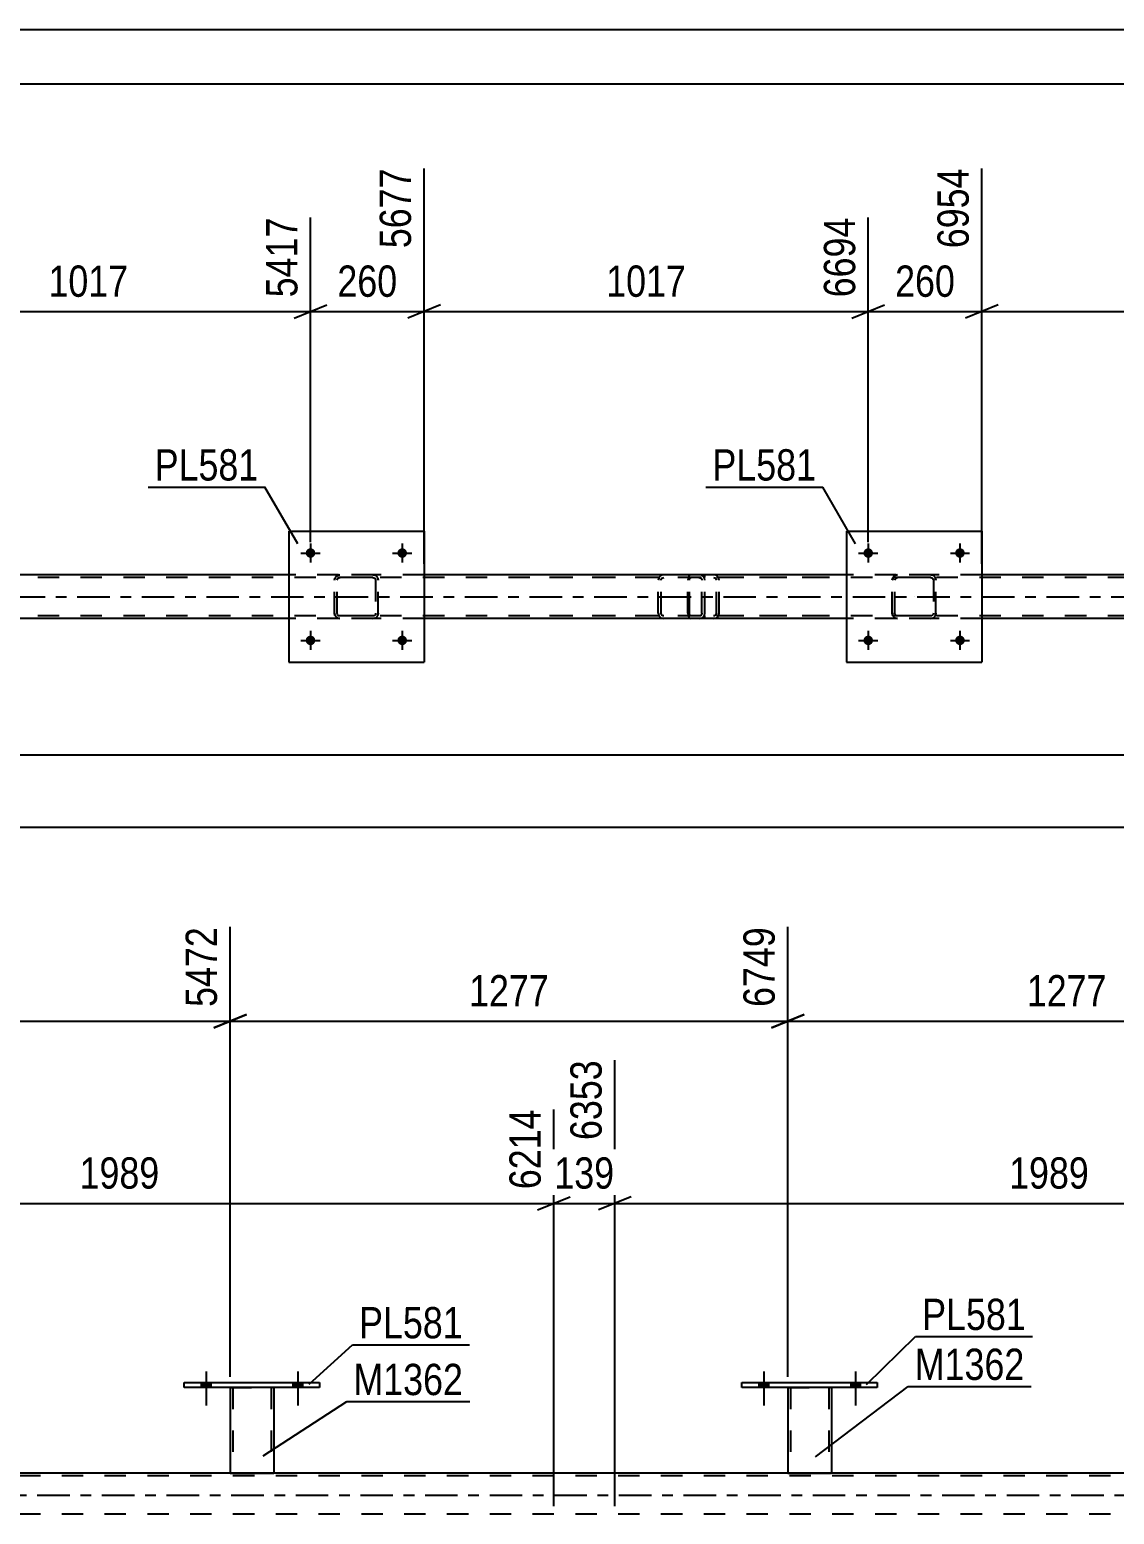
# Model space of a CAD drawing. Header units: millimetres. Extents: x 0 to 841, y 0 to 594.
# Drawn here: x 304.1 to 403.4, y 458 to 594 of the extents above; entities that cross this region are included whole.
import ezdxf

# ---------------------------------------------------------------- set-up
doc = ezdxf.new("R2010")
doc.units = ezdxf.units.MM
doc.linetypes.add('DXK_LINE_DOT2', pattern=[3.9198, 1.9599, -1.9599])
doc.linetypes.add('DXK_LINE_DOT3', pattern=[5.9187, 2.979, -0.9799, 0.9799, -0.9799])
doc.styles.add('Arial Narrow', font='ARIALN.TTF', dxfattribs={"height": 0.2})

# ---------------------------------------------------------------- blocks, each defined once
blk = doc.blocks.new('Unknown-318894934-1133')
at = {"color": 5, "linetype": 'Continuous'}
for p, q in [((841, 594), (0, 594)), ((836, 589), (5, 589))]:
    blk.add_line(p, q, dxfattribs=at)
blk = doc.blocks.new('Part-318894934-4934 - 4832')
at = {"color": 2, "linetype": 'Continuous'}
for p, q in [((327.82, 548.07), (327.82, 536.07)), ((327.82, 548.07), (340.22, 548.07)), ((340.22, 548.07), (340.22, 536.07)), ((327.82, 536.07), (340.22, 536.07))]:
    blk.add_line(p, q, dxfattribs=at)
blk = doc.blocks.new('Part-318894934-4851 - 4832')
at = {"color": 7, "linetype": 'DXK_LINE_DOT2'}
for p, q in [((365.42, 544.07), (350.43, 544.07)), ((362.18, 544.07), (361.99, 544.03)), ((365.61, 544.03), (365.42, 544.07)), ((365.42, 543.83), (350.43, 543.83)), ((361.71, 543.77), (361.67, 543.59)), ((361.67, 540.55), (361.67, 543.59)), ((361.93, 543.59), (361.94, 543.68)), ((361.93, 540.55), (361.93, 543.59)), ((361.94, 543.68), (362, 543.76)), ((362, 543.76), (362.08, 543.81)), ((362.08, 543.81), (362.18, 543.83)), ((365.42, 543.83), (365.51, 543.81)), ((365.51, 543.81), (365.6, 543.76)), ((365.6, 543.76), (365.65, 543.68)), ((365.65, 543.68), (365.67, 543.59)), ((365.67, 540.55), (365.67, 543.59)), ((365.93, 543.59), (365.89, 543.77)), ((365.93, 540.55), (365.93, 543.59)), ((365.42, 540.31), (350.43, 540.31)), ((365.42, 540.07), (350.43, 540.07)), ((361.67, 540.55), (361.71, 540.36)), ((361.94, 540.46), (361.93, 540.55)), ((362, 540.38), (361.94, 540.46)), ((361.99, 540.1), (362.18, 540.07)), ((362.08, 540.33), (362, 540.38)), ((362.18, 540.31), (362.08, 540.33)), ((365.51, 540.33), (365.42, 540.31)), ((365.42, 540.07), (365.61, 540.1)), ((365.6, 540.38), (365.51, 540.33)), ((365.65, 540.46), (365.6, 540.38)), ((365.67, 540.55), (365.65, 540.46)), ((365.89, 540.36), (365.93, 540.55))]:
    blk.add_line(p, q, dxfattribs=at)
for centre, start, end in [((362.16, 543.57), 110.7583, 155.68), ((365.44, 543.57), 24.32, 69.2417), ((362.16, 540.57), 204.32, 249.2417), ((365.44, 540.57), 290.7583, 335.68)]:
    blk.add_arc(centre, 0.496, start, end, dxfattribs=at)
blk = doc.blocks.new('Bolt-318894934-4976 - 4832')
at = {"linetype": 'Continuous'}
for points in [[(330.26, 546.07, -1), (329.38, 546.07, -1)], [(338.66, 546.07, -1), (337.78, 546.07, -1)]]:
    blk.add_hatch(color=1, dxfattribs=at).paths.add_polyline_path(points)
at = {"color": 1, "linetype": 'Continuous'}
for p, q in [((329.82, 546.95), (329.82, 545.19)), ((338.22, 546.95), (338.22, 545.19)), ((328.94, 546.07), (330.7, 546.07)), ((337.34, 546.07), (339.1, 546.07))]:
    blk.add_line(p, q, dxfattribs=at)
blk = doc.blocks.new('Part-318894934-4864 - 4832')
at = {"color": 7, "linetype": 'DXK_LINE_DOT2'}
for p, q in [((364.46, 543.93), (364.4, 543.77)), ((364.55, 544.03), (364.46, 543.93)), ((364.65, 544.07), (364.55, 544.03)), ((376.81, 544.07), (364.65, 544.07)), ((365.93, 543.83), (365.93, 544.07)), ((366.93, 544.03), (366.74, 544.07)), ((364.4, 543.77), (364.38, 543.59)), ((364.38, 540.55), (364.38, 543.59)), ((364.52, 543.59), (364.53, 543.68)), ((364.52, 540.55), (364.52, 543.59)), ((364.53, 543.68), (364.55, 543.76)), ((364.55, 543.76), (364.6, 543.81)), ((364.6, 543.81), (364.65, 543.83)), ((376.81, 543.83), (364.65, 543.83)), ((366.74, 543.83), (366.84, 543.81)), ((366.84, 543.81), (366.92, 543.76)), ((366.92, 543.76), (366.97, 543.68)), ((366.97, 543.68), (366.99, 543.59)), ((366.99, 540.55), (366.99, 543.59)), ((367.24, 543.59), (367.21, 543.77)), ((367.24, 540.55), (367.24, 543.59)), ((364.38, 540.55), (364.4, 540.36)), ((364.4, 540.36), (364.46, 540.21)), ((364.46, 540.21), (364.55, 540.1)), ((364.53, 540.46), (364.52, 540.55)), ((364.55, 540.38), (364.53, 540.46)), ((364.6, 540.33), (364.55, 540.38)), ((364.55, 540.1), (364.65, 540.07)), ((364.65, 540.31), (364.6, 540.33)), ((376.81, 540.31), (364.65, 540.31)), ((376.81, 540.07), (364.65, 540.07)), ((365.93, 540.1), (365.93, 540.31)), ((365.93, 540.07), (365.93, 540.1)), ((366.84, 540.33), (366.74, 540.31)), ((366.74, 540.07), (366.93, 540.1)), ((366.92, 540.38), (366.84, 540.33)), ((366.97, 540.46), (366.92, 540.38)), ((366.99, 540.55), (366.97, 540.46)), ((367.21, 540.36), (367.24, 540.55))]:
    blk.add_line(p, q, dxfattribs=at)
for centre, start, end in [((366.76, 543.57), 23.8494, 68.8059), ((366.76, 540.56), 291.1941, 336.1506)]:
    blk.add_arc(centre, 0.492, start, end, dxfattribs=at)
blk = doc.blocks.new('Part-318894934-4929 - 4832')
at = {"color": 7, "linetype": 'DXK_LINE_DOT2'}
for p, q in [((332.32, 544.03), (332.5, 544.07)), ((332.5, 544.07), (332.32, 544.03)), ((335.54, 544.07), (332.5, 544.07)), ((335.54, 544.07), (335.72, 544.03)), ((335.72, 544.03), (335.54, 544.07)), ((332.02, 543.59), (332.06, 543.77)), ((332.06, 543.77), (332.02, 543.59)), ((332.02, 540.55), (332.02, 543.59)), ((332.26, 543.59), (332.28, 543.68)), ((332.26, 540.55), (332.26, 543.59)), ((332.28, 543.68), (332.33, 543.76)), ((332.33, 543.76), (332.41, 543.81)), ((332.41, 543.81), (332.5, 543.83)), ((335.54, 543.83), (332.5, 543.83)), ((335.54, 543.83), (335.63, 543.81)), ((335.63, 543.81), (335.71, 543.76)), ((335.71, 543.76), (335.76, 543.68)), ((335.76, 543.68), (335.78, 543.59)), ((335.78, 543.59), (335.78, 540.55)), ((335.98, 543.77), (336.02, 543.59)), ((336.02, 543.59), (335.98, 543.77)), ((336.02, 540.55), (336.02, 543.59)), ((332.06, 540.36), (332.02, 540.55)), ((332.02, 540.55), (332.06, 540.36)), ((332.28, 540.45), (332.26, 540.55)), ((332.33, 540.38), (332.28, 540.45)), ((332.5, 540.07), (332.32, 540.1)), ((332.32, 540.1), (332.5, 540.07)), ((332.41, 540.32), (332.33, 540.38)), ((332.5, 540.31), (332.41, 540.32)), ((335.54, 540.31), (332.5, 540.31)), ((335.54, 540.07), (332.5, 540.07)), ((335.63, 540.32), (335.54, 540.31)), ((335.72, 540.1), (335.54, 540.07)), ((335.54, 540.07), (335.72, 540.1)), ((335.71, 540.38), (335.63, 540.32)), ((335.76, 540.45), (335.71, 540.38)), ((335.78, 540.55), (335.76, 540.45)), ((336.02, 540.55), (335.98, 540.36)), ((335.98, 540.36), (336.02, 540.55))]:
    blk.add_line(p, q, dxfattribs=at)
at = {"color": 7, "linetype": 'DXK_LINE_DOT3'}
blk.add_line((334.02, 542.07), (334.02, 542.07), dxfattribs=at)
at = {"color": 7, "linetype": 'DXK_LINE_DOT2'}
for centre, start, end in [((332.5, 543.59), 112.5, 157.5), ((332.5, 543.59), 112.5, 157.5), ((335.54, 543.59), 22.5, 67.5), ((335.54, 543.59), 22.5, 67.5), ((332.5, 540.55), 202.5, 247.5), ((332.5, 540.55), 202.5, 247.5), ((335.54, 540.55), 292.5, 337.5), ((335.54, 540.55), 292.5, 337.5)]:
    blk.add_arc(centre, 0.48, start, end, dxfattribs=at)
blk = doc.blocks.new('Part-318894934-4881 - 4832')
at = {"color": 7, "linetype": 'DXK_LINE_DOT2'}
for p, q in [((383.4, 544.03), (383.58, 544.07)), ((383.58, 544.07), (383.4, 544.03)), ((386.62, 544.07), (383.58, 544.07)), ((386.62, 544.07), (386.8, 544.03)), ((386.8, 544.03), (386.62, 544.07)), ((383.1, 543.59), (383.14, 543.77)), ((383.14, 543.77), (383.1, 543.59)), ((383.1, 540.55), (383.1, 543.59)), ((383.34, 543.59), (383.36, 543.68)), ((383.34, 540.55), (383.34, 543.59)), ((383.36, 543.68), (383.41, 543.76)), ((383.41, 543.76), (383.49, 543.81)), ((383.49, 543.81), (383.58, 543.83)), ((386.62, 543.83), (383.58, 543.83)), ((386.62, 543.83), (386.71, 543.81)), ((386.71, 543.81), (386.79, 543.76)), ((386.79, 543.76), (386.84, 543.68)), ((386.84, 543.68), (386.86, 543.59)), ((386.86, 543.59), (386.86, 540.55)), ((387.06, 543.77), (387.1, 543.59)), ((387.1, 543.59), (387.06, 543.77)), ((387.1, 540.55), (387.1, 543.59)), ((383.14, 540.36), (383.1, 540.55)), ((383.1, 540.55), (383.14, 540.36)), ((383.36, 540.45), (383.34, 540.55)), ((383.41, 540.38), (383.36, 540.45)), ((383.58, 540.07), (383.4, 540.1)), ((383.4, 540.1), (383.58, 540.07)), ((383.49, 540.32), (383.41, 540.38)), ((383.58, 540.31), (383.49, 540.32)), ((386.62, 540.31), (383.58, 540.31)), ((386.62, 540.07), (383.58, 540.07)), ((386.71, 540.32), (386.62, 540.31)), ((386.8, 540.1), (386.62, 540.07)), ((386.62, 540.07), (386.8, 540.1)), ((386.79, 540.38), (386.71, 540.32)), ((386.84, 540.45), (386.79, 540.38)), ((386.86, 540.55), (386.84, 540.45)), ((387.1, 540.55), (387.06, 540.36)), ((387.06, 540.36), (387.1, 540.55))]:
    blk.add_line(p, q, dxfattribs=at)
at = {"color": 7, "linetype": 'DXK_LINE_DOT3'}
blk.add_line((385.1, 542.07), (385.1, 542.07), dxfattribs=at)
at = {"color": 7, "linetype": 'DXK_LINE_DOT2'}
for centre, start, end in [((383.58, 543.59), 112.5, 157.5), ((383.58, 543.59), 112.5, 157.5), ((386.62, 543.59), 22.5, 67.5), ((386.62, 543.59), 22.5, 67.5), ((383.58, 540.55), 202.5, 247.5), ((383.58, 540.55), 202.5, 247.5), ((386.62, 540.55), 292.5, 337.5), ((386.62, 540.55), 292.5, 337.5)]:
    blk.add_arc(centre, 0.48, start, end, dxfattribs=at)
blk = doc.blocks.new('Part-318894934-4886 - 4832')
at = {"color": 2, "linetype": 'Continuous'}
for p, q in [((378.9, 548.07), (378.9, 536.07)), ((378.9, 548.07), (391.3, 548.07)), ((391.3, 548.07), (391.3, 536.07)), ((378.9, 536.07), (391.3, 536.07))]:
    blk.add_line(p, q, dxfattribs=at)
blk = doc.blocks.new('Bolt-318894934-4959 - 4832')
at = {"linetype": 'Continuous'}
for points in [[(381.34, 538.07, -1), (380.46, 538.07, -1)], [(389.74, 538.07, -1), (388.86, 538.07, -1)]]:
    blk.add_hatch(color=1, dxfattribs=at).paths.add_polyline_path(points)
at = {"color": 1, "linetype": 'Continuous'}
for p, q in [((380.9, 538.95), (380.9, 537.19)), ((389.3, 538.95), (389.3, 537.19)), ((380.02, 538.07), (381.78, 538.07)), ((388.42, 538.07), (390.18, 538.07))]:
    blk.add_line(p, q, dxfattribs=at)
blk = doc.blocks.new('Bolt-318894934-4960 - 4832')
at = {"linetype": 'Continuous'}
for points in [[(381.34, 546.07, -1), (380.46, 546.07, -1)], [(389.74, 546.07, -1), (388.86, 546.07, -1)]]:
    blk.add_hatch(color=1, dxfattribs=at).paths.add_polyline_path(points)
at = {"color": 1, "linetype": 'Continuous'}
for p, q in [((380.9, 546.95), (380.9, 545.19)), ((389.3, 546.95), (389.3, 545.19)), ((380.02, 546.07), (381.78, 546.07)), ((388.42, 546.07), (390.18, 546.07))]:
    blk.add_line(p, q, dxfattribs=at)
blk = doc.blocks.new('Bolt-318894934-4975 - 4832')
at = {"linetype": 'Continuous'}
for points in [[(330.26, 538.07, -1), (329.38, 538.07, -1)], [(338.66, 538.07, -1), (337.78, 538.07, -1)]]:
    blk.add_hatch(color=1, dxfattribs=at).paths.add_polyline_path(points)
at = {"color": 1, "linetype": 'Continuous'}
for p, q in [((329.82, 538.95), (329.82, 537.19)), ((338.22, 538.95), (338.22, 537.19)), ((328.94, 538.07), (330.7, 538.07)), ((337.34, 538.07), (339.1, 538.07))]:
    blk.add_line(p, q, dxfattribs=at)
blk = doc.blocks.new('Part-318894934-5010 - 4832')
at = {"color": 2, "linetype": 'Continuous'}
for p, q in [((327.82, 544.07), (289.14, 544.07)), ((378.9, 544.07), (340.22, 544.07)), ((429.98, 544.07), (391.3, 544.07)), ((327.82, 540.07), (289.14, 540.07)), ((378.9, 540.07), (340.22, 540.07)), ((429.98, 540.07), (391.3, 540.07))]:
    blk.add_line(p, q, dxfattribs=at)
at = {"color": 7, "linetype": 'DXK_LINE_DOT2'}
for p, q in [((340.22, 544.07), (327.82, 544.07)), ((391.3, 544.07), (378.9, 544.07)), ((714.46, 543.83), (113.13, 543.83)), ((714.46, 540.31), (113.13, 540.31)), ((340.22, 540.07), (327.82, 540.07)), ((391.3, 540.07), (378.9, 540.07))]:
    blk.add_line(p, q, dxfattribs=at)
at = {"color": 7, "linetype": 'DXK_LINE_DOT3'}
blk.add_line((113.13, 542.07), (714.46, 542.07), dxfattribs=at)
blk = doc.blocks.new('Part-318894934-3314 - 3252')
at = {"color": 2, "linetype": 'Continuous'}
for p, q in [((369.33, 470.11), (381.73, 470.11)), ((369.33, 469.63), (369.33, 470.11)), ((381.73, 469.63), (369.33, 469.63)), ((381.73, 470.11), (381.73, 469.63))]:
    blk.add_line(p, q, dxfattribs=at)
blk = doc.blocks.new('Part-318894934-3319 - 3252')
at = {"color": 2, "linetype": 'Continuous'}
for p, q in [((373.53, 469.63), (373.53, 461.79)), ((377.53, 469.63), (377.53, 461.79)), ((373.53, 461.79), (377.53, 461.79))]:
    blk.add_line(p, q, dxfattribs=at)
at = {"color": 7, "linetype": 'DXK_LINE_DOT2'}
for p, q in [((373.53, 469.63), (377.53, 469.63)), ((373.53, 469.63), (373.53, 469.63)), ((373.53, 469.63), (373.53, 469.63)), ((373.77, 469.63), (373.77, 461.79)), ((377.29, 469.63), (377.29, 461.79)), ((377.53, 469.63), (377.53, 469.63)), ((377.53, 469.63), (377.53, 469.63)), ((377.28, 461.79), (377.24, 461.79)), ((377.24, 461.79), (377.28, 461.79)), ((377.29, 461.79), (377.28, 461.79)), ((377.28, 461.79), (377.29, 461.79))]:
    blk.add_line(p, q, dxfattribs=at)
blk = doc.blocks.new('Part-318894934-3419 - 3252')
at = {"color": 2, "linetype": 'Continuous'}
for p, q in [((318.25, 470.11), (330.65, 470.11)), ((318.25, 469.63), (318.25, 470.11)), ((330.65, 469.63), (318.25, 469.63)), ((330.65, 470.11), (330.65, 469.63))]:
    blk.add_line(p, q, dxfattribs=at)
blk = doc.blocks.new('Part-318894934-3424 - 3252')
at = {"color": 2, "linetype": 'Continuous'}
for p, q in [((322.45, 469.63), (322.45, 461.79)), ((326.45, 469.63), (326.45, 461.79)), ((322.45, 461.79), (326.45, 461.79))]:
    blk.add_line(p, q, dxfattribs=at)
at = {"color": 7, "linetype": 'DXK_LINE_DOT2'}
for p, q in [((322.45, 469.63), (326.45, 469.63)), ((322.45, 469.63), (322.45, 469.63)), ((322.45, 469.63), (322.45, 469.63)), ((322.69, 469.63), (322.69, 461.79)), ((326.21, 469.63), (326.21, 461.79)), ((326.45, 469.63), (326.45, 469.63)), ((326.45, 469.63), (326.45, 469.63)), ((326.2, 461.79), (326.16, 461.79)), ((326.16, 461.79), (326.2, 461.79)), ((326.21, 461.79), (326.2, 461.79)), ((326.2, 461.79), (326.21, 461.79))]:
    blk.add_line(p, q, dxfattribs=at)
blk = doc.blocks.new('Bolt-318894934-3433 - 3252')
at = {"linetype": 'Continuous'}
for points in [[(319.81, 469.63), (320.69, 469.63), (320.69, 470.11), (319.81, 470.11)], [(328.21, 469.63), (329.09, 469.63), (329.09, 470.11), (328.21, 470.11)]]:
    blk.add_hatch(color=1, dxfattribs=at).paths.add_polyline_path(points)
at = {"color": 1, "linetype": 'Continuous'}
for p, q in [((320.25, 471.11), (320.25, 467.99)), ((328.65, 471.11), (328.65, 467.99)), ((319.81, 470.11), (319.81, 469.63)), ((320.69, 470.11), (320.69, 469.63)), ((328.21, 470.11), (328.21, 469.63)), ((329.09, 470.11), (329.09, 469.63))]:
    blk.add_line(p, q, dxfattribs=at)
blk = doc.blocks.new('Bolt-318894934-3434 - 3252')
at = {"linetype": 'Continuous'}
for points in [[(319.81, 469.63), (320.69, 469.63), (320.69, 470.11), (319.81, 470.11)], [(328.21, 469.63), (329.09, 469.63), (329.09, 470.11), (328.21, 470.11)]]:
    blk.add_hatch(color=1, dxfattribs=at).paths.add_polyline_path(points)
at = {"color": 1, "linetype": 'Continuous'}
for p, q in [((320.25, 471.11), (320.25, 467.99)), ((328.65, 471.11), (328.65, 467.99)), ((319.81, 470.11), (319.81, 469.63)), ((320.69, 470.11), (320.69, 469.63)), ((328.21, 470.11), (328.21, 469.63)), ((329.09, 470.11), (329.09, 469.63))]:
    blk.add_line(p, q, dxfattribs=at)
blk = doc.blocks.new('Bolt-318894934-3504 - 3252')
at = {"linetype": 'Continuous'}
for points in [[(370.89, 469.63), (371.77, 469.63), (371.77, 470.11), (370.89, 470.11)], [(379.29, 469.63), (380.17, 469.63), (380.17, 470.11), (379.29, 470.11)]]:
    blk.add_hatch(color=1, dxfattribs=at).paths.add_polyline_path(points)
at = {"color": 1, "linetype": 'Continuous'}
for p, q in [((371.33, 471.11), (371.33, 467.99)), ((379.73, 471.11), (379.73, 467.99)), ((370.89, 470.11), (370.89, 469.63)), ((371.77, 470.11), (371.77, 469.63)), ((379.29, 470.11), (379.29, 469.63)), ((380.17, 470.11), (380.17, 469.63))]:
    blk.add_line(p, q, dxfattribs=at)
blk = doc.blocks.new('Bolt-318894934-3505 - 3252')
at = {"linetype": 'Continuous'}
for points in [[(370.89, 469.63), (371.77, 469.63), (371.77, 470.11), (370.89, 470.11)], [(379.29, 469.63), (380.17, 469.63), (380.17, 470.11), (379.29, 470.11)]]:
    blk.add_hatch(color=1, dxfattribs=at).paths.add_polyline_path(points)
at = {"color": 1, "linetype": 'Continuous'}
for p, q in [((371.33, 471.11), (371.33, 467.99)), ((379.73, 471.11), (379.73, 467.99)), ((370.89, 470.11), (370.89, 469.63)), ((371.77, 470.11), (371.77, 469.63)), ((379.29, 470.11), (379.29, 469.63)), ((380.17, 470.11), (380.17, 469.63))]:
    blk.add_line(p, q, dxfattribs=at)
blk = doc.blocks.new('Part-318894934-3676 - 3252')
at = {"color": 7, "linetype": 'DXK_LINE_DOT2'}
for p, q in [((704.9, 461.55), (103.56, 461.55)), ((704.9, 458.03), (103.56, 458.03))]:
    blk.add_line(p, q, dxfattribs=at)
at = {"color": 2, "linetype": 'Continuous'}
blk.add_line((424.61, 461.79), (242.66, 461.79), dxfattribs=at)
at = {"color": 7, "linetype": 'DXK_LINE_DOT3'}
blk.add_line((103.56, 459.79), (704.9, 459.79), dxfattribs=at)
blk = doc.blocks.new('StraightDimension-318894934-5665 - 4832')
at = {"color": 7, "linetype": 'Continuous'}
blk.add_line((112.49, 520.95), (751.58, 520.95), dxfattribs=at)
blk = doc.blocks.new('StraightDimension-318894934-8712 - 4832')
at = {"color": 7, "linetype": 'Continuous'}
blk.add_line((113.13, 527.59), (751.58, 527.59), dxfattribs=at)
blk = doc.blocks.new('StraightDimension-318894934-14808 - 4832')
at = {"color": 7, "linetype": 'Continuous'}
for p, q in [((391.3, 545.07), (391.3, 581.3)), ((431.98, 547.07), (431.98, 576.8)), ((392.8, 568.79), (389.8, 567.59)), ((430.48, 567.59), (433.48, 568.79)), ((391.3, 568.19), (431.98, 568.19))]:
    blk.add_line(p, q, dxfattribs=at)
at = {"color": 0}
blk.add_wipeout([(415.9, 568.94), (415.9, 573.14), (407.38, 573.14), (407.38, 568.94)], dxfattribs=at)
at = {"color": 3, "style": 'Arial Narrow'}
blk.add_text('1017', height=2.863, dxfattribs=at).set_placement((407.98, 569.54))
at = {"color": 0, "linetype": 'Continuous'}
blk.add_wipeout([(431.38, 577.4), (427.18, 577.4), (427.18, 568.89), (431.38, 568.89)], dxfattribs=at)
at = {"color": 3, "linetype": 'Continuous', "style": 'Arial Narrow'}
blk.add_text('7971', height=2.863, rotation=90.0002, dxfattribs=at).set_placement((430.78, 569.49))
blk = doc.blocks.new('StraightDimension-318894934-14809 - 4832')
at = {"color": 7, "linetype": 'Continuous'}
for p, q in [((391.3, 545.07), (391.3, 581.3)), ((380.9, 547.07), (380.9, 576.8)), ((379.4, 567.59), (382.4, 568.79)), ((392.8, 568.79), (389.8, 567.59)), ((380.9, 568.19), (391.3, 568.19))]:
    blk.add_line(p, q, dxfattribs=at)
at = {"color": 0}
blk.add_wipeout([(389.44, 568.94), (389.44, 573.14), (382.76, 573.14), (382.76, 568.94)], dxfattribs=at)
at = {"color": 3, "style": 'Arial Narrow'}
blk.add_text('260', height=2.863, dxfattribs=at).set_placement((383.36, 569.54))
at = {"color": 0, "linetype": 'Continuous'}
blk.add_wipeout([(390.7, 581.9), (386.5, 581.9), (386.5, 573.39), (390.7, 573.39)], dxfattribs=at)
at = {"color": 3, "linetype": 'Continuous', "style": 'Arial Narrow'}
blk.add_text('6954', height=2.863, rotation=90.0002, dxfattribs=at).set_placement((390.1, 573.99))
blk = doc.blocks.new('StraightDimension-318894934-14810 - 4832')
at = {"color": 7, "linetype": 'Continuous'}
for p, q in [((340.22, 545.07), (340.22, 581.3)), ((380.9, 547.07), (380.9, 576.8)), ((341.72, 568.79), (338.72, 567.59)), ((379.4, 567.59), (382.4, 568.79)), ((340.22, 568.19), (380.9, 568.19))]:
    blk.add_line(p, q, dxfattribs=at)
at = {"color": 0}
blk.add_wipeout([(364.82, 568.94), (364.82, 573.14), (356.3, 573.14), (356.3, 568.94)], dxfattribs=at)
at = {"color": 3, "style": 'Arial Narrow'}
blk.add_text('1017', height=2.863, dxfattribs=at).set_placement((356.9, 569.54))
at = {"color": 0, "linetype": 'Continuous'}
blk.add_wipeout([(380.3, 577.4), (376.1, 577.4), (376.1, 568.89), (380.3, 568.89)], dxfattribs=at)
at = {"color": 3, "linetype": 'Continuous', "style": 'Arial Narrow'}
blk.add_text('6694', height=2.863, rotation=90.0002, dxfattribs=at).set_placement((379.7, 569.49))
blk = doc.blocks.new('StraightDimension-318894934-14811 - 4832')
at = {"color": 7, "linetype": 'Continuous'}
for p, q in [((340.22, 545.07), (340.22, 581.3)), ((329.82, 547.07), (329.82, 576.8)), ((328.32, 567.59), (331.32, 568.79)), ((341.72, 568.79), (338.72, 567.59)), ((329.82, 568.19), (340.22, 568.19))]:
    blk.add_line(p, q, dxfattribs=at)
at = {"color": 0}
blk.add_wipeout([(338.36, 568.94), (338.36, 573.14), (331.68, 573.14), (331.68, 568.94)], dxfattribs=at)
at = {"color": 3, "style": 'Arial Narrow'}
blk.add_text('260', height=2.863, dxfattribs=at).set_placement((332.28, 569.54))
at = {"color": 0, "linetype": 'Continuous'}
blk.add_wipeout([(339.62, 581.9), (335.42, 581.9), (335.42, 573.39), (339.62, 573.39)], dxfattribs=at)
at = {"color": 3, "linetype": 'Continuous', "style": 'Arial Narrow'}
blk.add_text('5677', height=2.863, rotation=90.0002, dxfattribs=at).set_placement((339.02, 573.99))
blk = doc.blocks.new('StraightDimension-318894934-14812 - 4832')
at = {"color": 7, "linetype": 'Continuous'}
for p, q in [((289.14, 545.07), (289.14, 581.3)), ((329.82, 547.07), (329.82, 576.8)), ((290.64, 568.79), (287.64, 567.59)), ((328.32, 567.59), (331.32, 568.79)), ((289.14, 568.19), (329.82, 568.19))]:
    blk.add_line(p, q, dxfattribs=at)
at = {"color": 0}
blk.add_wipeout([(313.74, 568.94), (313.74, 573.14), (305.22, 573.14), (305.22, 568.94)], dxfattribs=at)
at = {"color": 3, "style": 'Arial Narrow'}
blk.add_text('1017', height=2.863, dxfattribs=at).set_placement((305.82, 569.54))
at = {"color": 0, "linetype": 'Continuous'}
blk.add_wipeout([(329.22, 577.4), (325.02, 577.4), (325.02, 568.89), (329.22, 568.89)], dxfattribs=at)
at = {"color": 3, "linetype": 'Continuous', "style": 'Arial Narrow'}
blk.add_text('5417', height=2.863, rotation=90.0002, dxfattribs=at).set_placement((328.62, 569.49))
blk = doc.blocks.new('StraightDimension-318894934-7638 - 3252')
at = {"color": 7, "linetype": 'Continuous'}
for p, q in [((271.37, 470.63), (271.37, 511.82)), ((322.45, 470.63), (322.45, 511.82)), ((272.87, 503.8), (269.87, 502.6)), ((271.37, 503.2), (322.45, 503.2)), ((320.95, 502.6), (323.95, 503.8))]:
    blk.add_line(p, q, dxfattribs=at)
at = {"color": 0}
blk.add_wipeout([(301.17, 503.95), (301.17, 508.15), (292.66, 508.15), (292.66, 503.95)], dxfattribs=at)
at = {"color": 3, "style": 'Arial Narrow'}
blk.add_text('1277', height=2.863, dxfattribs=at).set_placement((293.26, 504.55))
at = {"color": 0, "linetype": 'Continuous'}
blk.add_wipeout([(321.85, 512.42), (317.65, 512.42), (317.65, 503.9), (321.85, 503.9)], dxfattribs=at)
at = {"color": 3, "linetype": 'Continuous', "style": 'Arial Narrow'}
blk.add_text('5472', height=2.863, rotation=90.0002, dxfattribs=at).set_placement((321.25, 504.5))
blk = doc.blocks.new('StraightDimension-318894934-4558 - 3252')
at = {"color": 7, "linetype": 'Continuous'}
for p, q in [((357.68, 458.79), (357.68, 499.62)), ((437.24, 458.79), (437.24, 495.12)), ((359.18, 487.11), (356.18, 485.91)), ((435.74, 485.91), (438.74, 487.11)), ((357.68, 486.51), (437.24, 486.51))]:
    blk.add_line(p, q, dxfattribs=at)
at = {"color": 0}
blk.add_wipeout([(401.71, 487.26), (401.71, 491.46), (393.2, 491.46), (393.2, 487.26)], dxfattribs=at)
at = {"color": 3, "style": 'Arial Narrow'}
blk.add_text('1989', height=2.863, dxfattribs=at).set_placement((393.8, 487.86))
at = {"color": 0, "linetype": 'Continuous'}
blk.add_wipeout([(436.64, 495.72), (432.44, 495.72), (432.44, 487.21), (436.64, 487.21)], dxfattribs=at)
at = {"color": 3, "linetype": 'Continuous', "style": 'Arial Narrow'}
blk.add_text('8342', height=2.863, rotation=90.0002, dxfattribs=at).set_placement((436.04, 487.81))
blk = doc.blocks.new('StraightDimension-318894934-4520 - 3252')
at = {"color": 7, "linetype": 'Continuous'}
for p, q in [((272.54, 458.79), (272.54, 499.62)), ((352.1, 458.79), (352.1, 495.12)), ((274.04, 487.11), (271.04, 485.91)), ((350.6, 485.91), (353.6, 487.11)), ((272.54, 486.51), (352.1, 486.51))]:
    blk.add_line(p, q, dxfattribs=at)
at = {"color": 0}
blk.add_wipeout([(316.58, 487.26), (316.58, 491.46), (308.07, 491.46), (308.07, 487.26)], dxfattribs=at)
at = {"color": 3, "style": 'Arial Narrow'}
blk.add_text('1989', height=2.863, dxfattribs=at).set_placement((308.67, 487.86))
at = {"color": 0, "linetype": 'Continuous'}
blk.add_wipeout([(351.5, 495.72), (347.3, 495.72), (347.3, 487.21), (351.5, 487.21)], dxfattribs=at)
at = {"color": 3, "linetype": 'Continuous', "style": 'Arial Narrow'}
blk.add_text('6214', height=2.863, rotation=90.0002, dxfattribs=at).set_placement((350.9, 487.81))
blk = doc.blocks.new('StraightDimension-318894934-4539 - 3252')
at = {"color": 7, "linetype": 'Continuous'}
for p, q in [((357.68, 458.79), (357.68, 499.62)), ((352.1, 458.79), (352.1, 495.12)), ((350.6, 485.91), (353.6, 487.11)), ((359.18, 487.11), (356.18, 485.91)), ((352.1, 486.51), (357.68, 486.51))]:
    blk.add_line(p, q, dxfattribs=at)
at = {"color": 0}
blk.add_wipeout([(358.23, 487.26), (358.23, 491.46), (351.55, 491.46), (351.55, 487.26)], dxfattribs=at)
at = {"color": 3, "style": 'Arial Narrow'}
blk.add_text('139', height=2.863, dxfattribs=at).set_placement((352.15, 487.86))
at = {"color": 0, "linetype": 'Continuous'}
blk.add_wipeout([(357.08, 500.22), (352.88, 500.22), (352.88, 491.71), (357.08, 491.71)], dxfattribs=at)
at = {"color": 3, "linetype": 'Continuous', "style": 'Arial Narrow'}
blk.add_text('6353', height=2.863, rotation=90.0002, dxfattribs=at).set_placement((356.48, 492.31))
blk = doc.blocks.new('StraightDimension-318894934-7636 - 3252')
at = {"color": 7, "linetype": 'Continuous'}
for p, q in [((373.53, 470.63), (373.53, 511.82)), ((424.62, 470.63), (424.62, 511.82)), ((375.03, 503.8), (372.03, 502.6)), ((373.53, 503.2), (424.62, 503.2)), ((423.12, 502.6), (426.12, 503.8))]:
    blk.add_line(p, q, dxfattribs=at)
at = {"color": 0}
blk.add_wipeout([(403.33, 503.95), (403.33, 508.15), (394.82, 508.15), (394.82, 503.95)], dxfattribs=at)
at = {"color": 3, "style": 'Arial Narrow'}
blk.add_text('1277', height=2.863, dxfattribs=at).set_placement((395.42, 504.55))
at = {"color": 0, "linetype": 'Continuous'}
blk.add_wipeout([(424.01, 512.42), (419.81, 512.42), (419.81, 503.9), (424.01, 503.9)], dxfattribs=at)
at = {"color": 3, "linetype": 'Continuous', "style": 'Arial Narrow'}
blk.add_text('8026', height=2.863, rotation=90.0002, dxfattribs=at).set_placement((423.42, 504.5))
blk = doc.blocks.new('StraightDimension-318894934-7637 - 3252')
at = {"color": 7, "linetype": 'Continuous'}
for p, q in [((322.45, 470.63), (322.45, 511.82)), ((373.53, 470.63), (373.53, 511.82)), ((323.95, 503.8), (320.95, 502.6)), ((322.45, 503.2), (373.53, 503.2)), ((372.03, 502.6), (375.03, 503.8))]:
    blk.add_line(p, q, dxfattribs=at)
at = {"color": 0}
blk.add_wipeout([(352.25, 503.95), (352.25, 508.15), (343.74, 508.15), (343.74, 503.95)], dxfattribs=at)
at = {"color": 3, "style": 'Arial Narrow'}
blk.add_text('1277', height=2.863, dxfattribs=at).set_placement((344.34, 504.55))
at = {"color": 0, "linetype": 'Continuous'}
blk.add_wipeout([(372.93, 512.42), (368.73, 512.42), (368.73, 503.9), (372.93, 503.9)], dxfattribs=at)
at = {"color": 3, "linetype": 'Continuous', "style": 'Arial Narrow'}
blk.add_text('6749', height=2.863, rotation=90.0002, dxfattribs=at).set_placement((372.33, 504.5))
blk = doc.blocks.new('Mark-318894934-4882 - 4832')
at = {"color": 0}
blk.add_wipeout([(376.13, 552.71), (376.13, 555.71), (366.63, 555.71), (366.63, 552.71)], dxfattribs=at)
blk.add_wipeout([(376.13, 552.71), (376.13, 555.71), (366.63, 555.71), (366.63, 552.71)], dxfattribs=at)
at = {"color": 30, "linetype": 'Continuous'}
for p in [(366.03, 552.11), (379.73, 546.92)]:
    blk.add_line(p, (376.73, 552.11), dxfattribs=at)
at = {"color": 3, "style": 'Arial Narrow'}
blk.add_text('PL581', height=2.863, dxfattribs=at).set_placement((366.63, 552.71))
blk = doc.blocks.new('Mark-318894934-4930 - 4832')
at = {"color": 0}
blk.add_wipeout([(325.05, 552.71), (325.05, 555.71), (315.55, 555.71), (315.55, 552.71)], dxfattribs=at)
blk.add_wipeout([(325.05, 552.71), (325.05, 555.71), (315.55, 555.71), (315.55, 552.71)], dxfattribs=at)
at = {"color": 30, "linetype": 'Continuous'}
for p in [(314.95, 552.11), (328.65, 546.92)]:
    blk.add_line(p, (325.65, 552.11), dxfattribs=at)
at = {"color": 3, "style": 'Arial Narrow'}
blk.add_text('PL581', height=2.863, dxfattribs=at).set_placement((315.55, 552.71))
blk = doc.blocks.new('Mark-318894934-3315 - 3252')
at = {"color": 0}
blk.add_wipeout([(395.21, 470.34), (395.21, 473.34), (385.16, 473.34), (385.16, 470.34)], dxfattribs=at)
blk.add_wipeout([(395.21, 470.34), (395.21, 473.34), (385.16, 473.34), (385.16, 470.34)], dxfattribs=at)
at = {"color": 30, "linetype": 'Continuous'}
for p, q in [((376.06, 463.31), (384.56, 469.74)), ((384.56, 469.74), (395.81, 469.74))]:
    blk.add_line(p, q, dxfattribs=at)
at = {"color": 3, "style": 'Arial Narrow'}
blk.add_text('M1362', height=2.863, dxfattribs=at).set_placement((385.16, 470.34))
blk = doc.blocks.new('Mark-318894934-3310 - 3252')
at = {"color": 0}
blk.add_wipeout([(395.35, 474.91), (395.35, 477.91), (385.84, 477.91), (385.84, 474.91)], dxfattribs=at)
blk.add_wipeout([(395.35, 474.91), (395.35, 477.91), (385.84, 477.91), (385.84, 474.91)], dxfattribs=at)
at = {"color": 30, "linetype": 'Continuous'}
for p, q in [((380.75, 469.91), (385.24, 474.31)), ((385.24, 474.31), (395.95, 474.31))]:
    blk.add_line(p, q, dxfattribs=at)
at = {"color": 3, "style": 'Arial Narrow'}
blk.add_text('PL581', height=2.863, dxfattribs=at).set_placement((385.84, 474.91))
blk = doc.blocks.new('Mark-318894934-3415 - 3252')
at = {"color": 0}
blk.add_wipeout([(343.77, 474.15), (343.77, 477.15), (334.27, 477.15), (334.27, 474.15)], dxfattribs=at)
blk.add_wipeout([(343.77, 474.15), (343.77, 477.15), (334.27, 477.15), (334.27, 474.15)], dxfattribs=at)
at = {"color": 30, "linetype": 'Continuous'}
for p, q in [((329.71, 469.94), (333.67, 473.55)), ((333.67, 473.55), (344.37, 473.55))]:
    blk.add_line(p, q, dxfattribs=at)
at = {"color": 3, "style": 'Arial Narrow'}
blk.add_text('PL581', height=2.863, dxfattribs=at).set_placement((334.27, 474.15))
blk = doc.blocks.new('Mark-318894934-3420 - 3252')
at = {"color": 0}
blk.add_wipeout([(343.8, 468.95), (343.8, 471.95), (333.75, 471.95), (333.75, 468.95)], dxfattribs=at)
blk.add_wipeout([(343.8, 468.95), (343.8, 471.95), (333.75, 471.95), (333.75, 468.95)], dxfattribs=at)
at = {"color": 30, "linetype": 'Continuous'}
for p, q in [((325.49, 463.38), (333.15, 468.35)), ((333.15, 468.35), (344.4, 468.35))]:
    blk.add_line(p, q, dxfattribs=at)
at = {"color": 3, "style": 'Arial Narrow'}
blk.add_text('M1362', height=2.863, dxfattribs=at).set_placement((333.75, 468.95))

msp = doc.modelspace()

# ---------------------------------------------------------------- block references
for name in ['Unknown-318894934-1133', 'Part-318894934-4934 - 4832', 'Part-318894934-4886 - 4832', 'Bolt-318894934-4976 - 4832', 'Bolt-318894934-4960 - 4832', 'Part-318894934-5010 - 4832', 'Part-318894934-4929 - 4832', 'Part-318894934-4851 - 4832', 'Part-318894934-4864 - 4832', 'Part-318894934-4881 - 4832', 'Bolt-318894934-4975 - 4832', 'Bolt-318894934-4959 - 4832', 'Bolt-318894934-3433 - 3252', 'Bolt-318894934-3434 - 3252', 'Bolt-318894934-3504 - 3252', 'Bolt-318894934-3505 - 3252', 'Part-318894934-3419 - 3252', 'Part-318894934-3424 - 3252', 'Part-318894934-3314 - 3252', 'Part-318894934-3319 - 3252', 'Part-318894934-3676 - 3252']:
    msp.add_blockref(name, (0, 0))

# ---------------------------------------------------------------- next in the draw order: block references
for name in ['StraightDimension-318894934-14808 - 4832', 'StraightDimension-318894934-5665 - 4832', 'StraightDimension-318894934-7638 - 3252', 'StraightDimension-318894934-4558 - 3252']:
    msp.add_blockref(name, (0, 0))

# ---------------------------------------------------------------- next in the draw order: block references
for name in ['StraightDimension-318894934-14809 - 4832', 'StraightDimension-318894934-8712 - 4832', 'StraightDimension-318894934-7636 - 3252', 'StraightDimension-318894934-4520 - 3252']:
    msp.add_blockref(name, (0, 0))

# ---------------------------------------------------------------- next in the draw order: block references
for name in ['StraightDimension-318894934-14810 - 4832', 'StraightDimension-318894934-4539 - 3252', 'Mark-318894934-3315 - 3252']:
    msp.add_blockref(name, (0, 0))

# ---------------------------------------------------------------- next in the draw order: block references
for name in ['StraightDimension-318894934-14811 - 4832', 'Mark-318894934-4882 - 4832', 'StraightDimension-318894934-7637 - 3252', 'Mark-318894934-3310 - 3252']:
    msp.add_blockref(name, (0, 0))

# ---------------------------------------------------------------- next in the draw order: block references
for name in ['StraightDimension-318894934-14812 - 4832', 'Mark-318894934-3415 - 3252']:
    msp.add_blockref(name, (0, 0))

# ---------------------------------------------------------------- next in the draw order: block references
for name in ['Mark-318894934-4930 - 4832', 'Mark-318894934-3420 - 3252']:
    msp.add_blockref(name, (0, 0))

doc.saveas('drawing.dxf')
